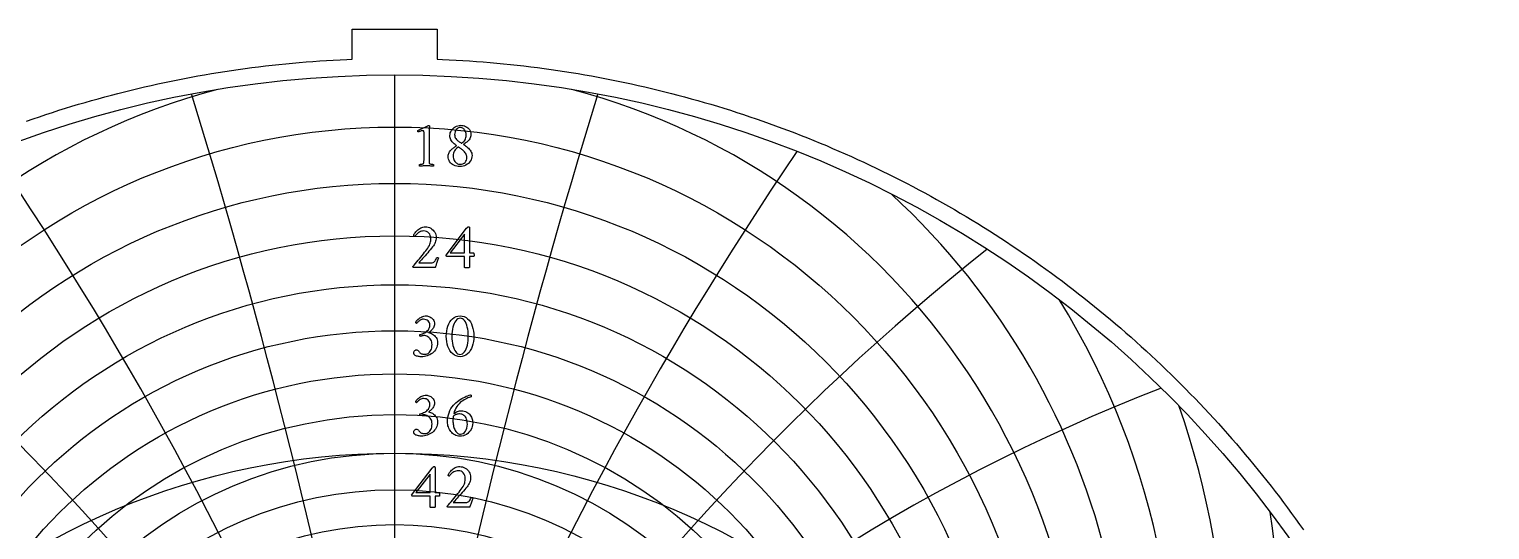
# Model space of a CAD drawing. Header units: millimetres. Extents: x -96 to 96, y -96 to 98.
# Drawn here: x -31.5 to 94.5, y 55.3 to 98.4 of the extents above; entities that cross this region are included whole.
import ezdxf

# ---------------------------------------------------------------- set-up
doc = ezdxf.new("R2010")
doc.units = ezdxf.units.MM
for name, color, linetype in [('CUT_OUTER', 1, 'Continuous'), ('ENGRAVE', 7, 'Continuous'), ('ENGRAVE_FINE', 8, 'Continuous'), ('TEXT', 5, 'Continuous')]:
    doc.layers.add(name, color=color, linetype=linetype)

msp = doc.modelspace()

# ---------------------------------------------------------------- linework, layer by layer
at = {"layer": 'CUT_OUTER'}
msp.add_lwpolyline([(-31.7614, 90.5142), (-31.2054, 90.7074), (-30.6482, 90.8971), (-30.0899, 91.0835), (-29.5305, 91.2664), (-28.9699, 91.4459), (-28.4083, 91.6219), (-27.8456, 91.7945), (-27.2818, 91.9636), (-26.717, 92.1293), (-26.1512, 92.2915), (-25.5844, 92.4502), (-25.0167, 92.6055), (-24.448, 92.7572), (-23.8784, 92.9055), (-23.3079, 93.0502), (-22.7365, 93.1915), (-22.1642, 93.3293), (-21.5912, 93.4635), (-21.0173, 93.5942), (-20.4426, 93.7214), (-19.8672, 93.8451), (-19.291, 93.9652), (-18.714, 94.0818), (-18.1364, 94.1949), (-17.5581, 94.3044), (-16.9791, 94.4104), (-16.3995, 94.5128), (-15.8193, 94.6116), (-15.2385, 94.7069), (-14.6571, 94.7986), (-14.0751, 94.8868), (-13.4926, 94.9713), (-12.9097, 95.0523), (-12.3262, 95.1298), (-11.7422, 95.2036), (-11.1579, 95.2739), (-10.5731, 95.3405), (-9.9879, 95.4036), (-9.4023, 95.4631), (-8.8164, 95.519), (-8.2301, 95.5713), (-7.6435, 95.62), (-7.0567, 95.6651), (-6.4696, 95.7066), (-5.8822, 95.7445), (-5.2946, 95.7788), (-4.7068, 95.8095), (-4.1189, 95.8365), (-3.675, 95.8542), (-3.675, 98.445), (3.675, 98.445), (3.675, 95.8542), (4.1189, 95.8365), (4.7068, 95.8095), (5.2946, 95.7788), (5.8822, 95.7445), (6.4696, 95.7066), (7.0567, 95.6651), (7.6435, 95.62), (8.2301, 95.5713), (8.8164, 95.519), (9.4023, 95.4631), (9.9879, 95.4036), (10.5731, 95.3405), (11.1579, 95.2739), (11.7422, 95.2036), (12.3262, 95.1298), (12.9097, 95.0523), (13.4926, 94.9713), (14.0751, 94.8868), (14.6571, 94.7986), (15.2385, 94.7069), (15.8193, 94.6116), (16.3995, 94.5128), (16.9791, 94.4104), (17.5581, 94.3044), (18.1364, 94.1949), (18.714, 94.0818), (19.291, 93.9652), (19.8672, 93.8451), (20.4426, 93.7214), (21.0173, 93.5942), (21.5912, 93.4635), (22.1642, 93.3293), (22.7365, 93.1915), (23.3079, 93.0502), (23.8784, 92.9055), (24.448, 92.7572), (25.0167, 92.6055), (25.5844, 92.4502), (26.1512, 92.2915), (26.717, 92.1293), (27.2818, 91.9636), (27.8456, 91.7945), (28.4083, 91.6219), (28.9699, 91.4459), (29.5305, 91.2664), (30.0899, 91.0835), (30.6482, 90.8971), (31.2054, 90.7074), (31.7614, 90.5142), (32.3162, 90.3176), (32.8697, 90.1176), (33.4221, 89.9142), (33.9731, 89.7075), (34.5229, 89.4973), (35.0714, 89.2838), (35.6186, 89.0669), (36.1644, 88.8467), (36.7089, 88.6231), (37.252, 88.3962), (37.7937, 88.166), (38.334, 87.9324), (38.8728, 87.6956), (39.4101, 87.4554), (39.946, 87.2119), (40.4804, 86.9652), (41.0132, 86.7152), (41.5445, 86.4619), (42.0743, 86.2053), (42.6024, 85.9456), (43.129, 85.6825), (43.6539, 85.4163), (44.1772, 85.1468), (44.6988, 84.8742), (45.2187, 84.5983), (45.737, 84.3192), (46.2535, 84.037), (46.7682, 83.7516), (47.2813, 83.4631), (47.7925, 83.1714), (48.3019, 82.8766), (48.8095, 82.5787), (49.3153, 82.2776), (49.8192, 81.9735), (50.3213, 81.6662), (50.8214, 81.3559), (51.3196, 81.0426), (51.8159, 80.7262), (52.3103, 80.4067), (52.8027, 80.0842), (53.2931, 79.7587), (53.7815, 79.4302), (54.2678, 79.0987), (54.7521, 78.7643), (55.2344, 78.4268), (55.7146, 78.0864), (56.1927, 77.7431), (56.6686, 77.3969), (57.1425, 77.0477), (57.6141, 76.6956), (58.0836, 76.3407), (58.551, 75.9828), (59.0161, 75.6221), (59.479, 75.2586), (59.9396, 74.8922), (60.398, 74.523), (60.8542, 74.151), (61.308, 73.7762), (61.7595, 73.3987), (62.2087, 73.0183), (62.6556, 72.6353), (63.1001, 72.2494), (63.5422, 71.8609), (63.982, 71.4697), (64.4193, 71.0757), (64.8542, 70.6791), (65.2867, 70.2799), (65.7167, 69.8779), (66.1442, 69.4734), (66.5692, 69.0662), (66.9917, 68.6565), (67.4117, 68.2441), (67.8292, 67.8292), (68.2441, 67.4117), (68.6565, 66.9917), (69.0662, 66.5692), (69.4734, 66.1442), (69.8779, 65.7167), (70.2799, 65.2867), (70.6791, 64.8542), (71.0757, 64.4193), (71.4697, 63.982), (71.8609, 63.5422), (72.2494, 63.1001), (72.6353, 62.6556), (73.0183, 62.2087), (73.3987, 61.7595), (73.7762, 61.308), (74.151, 60.8542), (74.523, 60.398), (74.8922, 59.9396), (75.2586, 59.479), (75.6221, 59.0161), (75.9828, 58.551), (76.3407, 58.0836), (76.6956, 57.6141), (77.0477, 57.1425), (77.3969, 56.6686), (77.7431, 56.1927), (78.0864, 55.7146), (78.4268, 55.2344)], dxfattribs=at)
at = {"layer": 'ENGRAVE'}
msp.add_lwpolyline([(0, -94.5), (0, 94.5)], dxfattribs=at)
for centre, radius in [((0, 0), 94.5), ((0, 34.0498), 55.9551), ((0, 27.7763), 40.9248), ((0, 0), 61.8587)]:
    msp.add_circle(centre, radius, dxfattribs=at)
msp.add_arc((0, 44.943), 76.4616, 171.093987, 8.906013, dxfattribs=at)
at = {"layer": 'ENGRAVE_FINE'}
for centre, radius in [((0, 32.521), 52.6202), ((0, 31.1462), 49.4696), ((0, 29.9071), 46.4821), ((0, 28.7881), 43.6391), ((0, 26.8603), 38.3251), ((0, 26.0306), 35.8281), ((0, 25.2789), 33.4228), ((0, 24.5981), 31.0997)]:
    msp.add_circle(centre, radius, dxfattribs=at)
for centre, radius, start, end in [((0, 35.7544), 59.4997, 104.901129, 75.098871), ((-596.8474, -85.1412), 606.0548, 5.1048486, 17.0800138), ((-596.8474, -85.1412), 606.0548, 5.1048486, 17.0800138), ((596.8474, -85.1412), 606.0548, 162.9199862, 174.8951514), ((596.8474, -85.1412), 606.0548, 162.9199862, 174.8951514), ((-289.1454, -85.1412), 307.7021, 10.267692, 34.218624), ((-289.1454, -85.1412), 307.7021, 10.267692, 34.218624), ((289.1454, -85.1412), 307.7021, 145.781376, 169.732308), ((289.1454, -85.1412), 307.7021, 145.781376, 169.732308), ((0, 37.6608), 63.2835, 132.62778, 47.37222), ((-182.2816, -85.1412), 210.4806, 15.548702, 51.45419), ((-182.2816, -85.1412), 210.4806, 15.548702, 51.45419), ((182.2816, -85.1412), 210.4806, 128.54581, 164.451298), ((182.2816, -85.1412), 210.4806, 128.54581, 164.451298), ((0, 39.8006), 67.3418, 148.369607, 31.630393), ((-125.4205, -85.1412), 163.7248, 21.012524, 68.778271), ((-125.4205, -85.1412), 163.7248, 21.012524, 68.778271), ((125.4205, -85.1412), 163.7248, 111.221729, 158.987476), ((125.4205, -85.1412), 163.7248, 111.221729, 158.987476), ((0, 42.2122), 71.7173, 160.6615, 19.3385)]:
    msp.add_arc(centre, radius, start, end, dxfattribs=at)
at = {"layer": 'TEXT'}
for points in [[(2.5317, 87.2742), (2.5317, 89.4818), (2.5301, 89.5359), (2.5254, 89.581), (2.5175, 89.6169), (2.5065, 89.6438), (2.4917, 89.6634), (2.4723, 89.6774), (2.4484, 89.6857), (2.4199, 89.6885), (2.385, 89.6859), (2.3417, 89.6781), (2.29, 89.665), (2.2299, 89.6466), (2.1695, 89.6265), (2.1167, 89.6082), (2.0717, 89.5916), (2.0343, 89.5768), (2.0123, 89.5974), (1.9966, 89.6201), (1.9871, 89.6449), (1.984, 89.6718), (1.984, 89.6721), (1.984, 89.6732), (1.984, 89.6749), (1.984, 89.6774), (1.9847, 89.6875), (1.9868, 89.6955), (1.9903, 89.7015), (1.9952, 89.7053), (2.1064, 89.7558), (2.2166, 89.8066), (2.3258, 89.8578), (2.4339, 89.9093), (2.5369, 89.9587), (2.6309, 90.0036), (2.7158, 90.0439), (2.7916, 90.0798), (2.8543, 90.1091), (2.8998, 90.13), (2.9283, 90.1426), (2.9397, 90.1468), (2.9508, 90.1468), (2.9638, 90.1447), (2.9746, 90.1384), (2.9833, 90.128), (2.99, 90.1133), (2.9952, 90.0972), (2.9997, 90.0825), (3.0036, 90.0693), (3.0067, 90.0574), (3.0053, 90.0488), (3.0011, 90.0232), (2.9942, 89.9804), (2.9844, 89.9205), (2.9746, 89.8449), (2.9676, 89.7549), (2.9634, 89.6506), (2.962, 89.5321), (2.962, 87.2742), (2.9622, 87.2138), (2.9627, 87.1555), (2.9636, 87.0992), (2.9648, 87.0451), (2.9674, 86.9944), (2.9725, 86.9487), (2.98, 86.9078), (2.99, 86.8718), (2.9994, 86.8582), (3.0165, 86.8453), (3.0413, 86.8331), (3.0738, 86.8215), (3.1106, 86.8112), (3.1485, 86.8027), (3.1875, 86.7959), (3.2275, 86.7908), (3.265, 86.7871), (3.2966, 86.7845), (3.3223, 86.7829), (3.342, 86.7824), (3.3496, 86.7691), (3.3553, 86.7517), (3.3593, 86.73), (3.3616, 86.7042), (3.3614, 86.6783), (3.3581, 86.6567), (3.3517, 86.6392), (3.342, 86.6259), (3.26, 86.6313), (3.1814, 86.6364), (3.1063, 86.6411), (3.0347, 86.6455), (2.9634, 86.6492), (2.8894, 86.6518), (2.8125, 86.6533), (2.7329, 86.6539), (2.6564, 86.6533), (2.5834, 86.6518), (2.5139, 86.6492), (2.4479, 86.6455), (2.3811, 86.6411), (2.3095, 86.6364), (2.233, 86.6313), (2.1517, 86.6259), (2.142, 86.6392), (2.1356, 86.6567), (2.1323, 86.6783), (2.1321, 86.7042), (2.1344, 86.73), (2.1384, 86.7517), (2.1441, 86.7691), (2.1517, 86.7824), (2.1714, 86.7829), (2.1971, 86.7845), (2.2287, 86.7871), (2.2662, 86.7908), (2.3062, 86.7959), (2.3452, 86.8027), (2.3831, 86.8112), (2.4199, 86.8215), (2.452, 86.8331), (2.4758, 86.8453), (2.4912, 86.8582), (2.4982, 86.8718), (2.5083, 86.9078), (2.5163, 86.9487), (2.5223, 86.9944), (2.5261, 87.0451), (2.5285, 87.0992), (2.5303, 87.1555), (2.5313, 87.2138), (2.5317, 87.2742)], [(5.6725, 90.1524), (5.7929, 90.1465), (5.908, 90.1287), (6.0178, 90.099), (6.1224, 90.0574), (6.2194, 90.0047), (6.3062, 89.9414), (6.3828, 89.8677), (6.4494, 89.7835), (6.5032, 89.6892), (6.5416, 89.5852), (6.5646, 89.4713), (6.5723, 89.3476), (6.566, 89.2449), (6.5472, 89.1492), (6.5157, 89.0605), (6.4717, 88.9788), (6.4188, 88.9033), (6.3607, 88.8335), (6.2973, 88.7692), (6.2286, 88.7105), (6.1582, 88.6567), (6.0896, 88.6071), (6.0227, 88.5617), (5.9576, 88.5205), (5.9429, 88.5142), (5.938, 88.5065), (5.9429, 88.4974), (5.9576, 88.487), (6.0412, 88.4388), (6.1245, 88.3836), (6.2075, 88.3214), (6.2901, 88.2522), (6.369, 88.1775), (6.441, 88.0986), (6.506, 88.0154), (6.5639, 87.9281), (6.6116, 87.8376), (6.6457, 87.7451), (6.6661, 87.6504), (6.6729, 87.5537), (6.6638, 87.4202), (6.6366, 87.2938), (6.5912, 87.1743), (6.5276, 87.0618), (6.4492, 86.9586), (6.3593, 86.8669), (6.2578, 86.7868), (6.1448, 86.7181), (6.0238, 86.6631), (5.8982, 86.6238), (5.7681, 86.6003), (5.6334, 86.5924), (5.4893, 86.5994), (5.3533, 86.6203), (5.2253, 86.6553), (5.1053, 86.7042), (4.9958, 86.7656), (4.8992, 86.8383), (4.8155, 86.9221), (4.7448, 87.0171), (4.6886, 87.1216), (4.6484, 87.2337), (4.6243, 87.3535), (4.6163, 87.481), (4.6212, 87.5683), (4.6358, 87.6515), (4.6603, 87.7304), (4.6945, 87.8051), (4.7361, 87.8757), (4.7825, 87.9421), (4.8339, 88.0042), (4.8901, 88.0622), (4.949, 88.116), (5.0082, 88.1656), (5.0677, 88.211), (5.1276, 88.2522), (5.1851, 88.2896), (5.2373, 88.3235), (5.2843, 88.3539), (5.326, 88.3808), (5.3344, 88.3888), (5.3372, 88.3962), (5.3344, 88.4028), (5.326, 88.4087), (5.2689, 88.4459), (5.2094, 88.4905), (5.1474, 88.5423), (5.0829, 88.6015), (5.0197, 88.667), (4.9614, 88.7378), (4.9079, 88.8137), (4.8594, 88.8949), (4.819, 88.9809), (4.7902, 89.071), (4.7729, 89.1653), (4.7672, 89.2638), (4.775, 89.3791), (4.7986, 89.4901), (4.8379, 89.597), (4.8929, 89.6997), (4.9609, 89.7956), (5.0389, 89.8821), (5.1271, 89.9591), (5.2254, 90.0267), (5.3309, 90.0817), (5.4406, 90.121), (5.5545, 90.1445), (5.6725, 90.1524)], [(5.6446, 89.9624), (5.5505, 89.9512), (5.4637, 89.9177), (5.3842, 89.8618), (5.3121, 89.7835), (5.2522, 89.6899), (5.2094, 89.5879), (5.1837, 89.4776), (5.1751, 89.3588), (5.1813, 89.2594), (5.1996, 89.1681), (5.2302, 89.0848), (5.2729, 89.0095), (5.3241, 88.9416), (5.3798, 88.8803), (5.4401, 88.8256), (5.5049, 88.7776), (5.5698, 88.7346), (5.6306, 88.6951), (5.6872, 88.6592), (5.7396, 88.6267), (5.7459, 88.6242), (5.7536, 88.6225), (5.7627, 88.6214), (5.7731, 88.6211), (5.7756, 88.6211), (5.7773, 88.6211), (5.7784, 88.6211), (5.7787, 88.6211), (5.7868, 88.6214), (5.7941, 88.6225), (5.8007, 88.6242), (5.8067, 88.6267), (5.8863, 88.6861), (5.9576, 88.7524), (6.0204, 88.8258), (6.0749, 88.9061), (6.1189, 88.9934), (6.1504, 89.0878), (6.1692, 89.1891), (6.1755, 89.2973), (6.1715, 89.3777), (6.1595, 89.4566), (6.1394, 89.5342), (6.1113, 89.6103), (6.0758, 89.6826), (6.0337, 89.7486), (5.985, 89.8083), (5.9296, 89.8618), (5.8678, 89.9058), (5.7997, 89.9372), (5.7253, 89.9561), (5.6446, 89.9624)], [(5.6446, 86.788), (5.7719, 86.7985), (5.8856, 86.8299), (5.9857, 86.8823), (6.0721, 86.9557), (6.1418, 87.0461), (6.1916, 87.1499), (6.2215, 87.2669), (6.2314, 87.3972), (6.2255, 87.4798), (6.2077, 87.5599), (6.178, 87.6377), (6.1364, 87.7129), (6.0868, 87.7849), (6.033, 87.8527), (5.975, 87.9162), (5.9129, 87.9756), (5.8496, 88.0303), (5.7885, 88.0797), (5.7295, 88.1239), (5.6725, 88.1628), (5.6219, 88.1957), (5.5817, 88.2215), (5.552, 88.2404), (5.5328, 88.2522), (5.5223, 88.2571), (5.5133, 88.2606), (5.5056, 88.2627), (5.4993, 88.2634), (5.4916, 88.2631), (5.4853, 88.262), (5.4804, 88.2603), (5.4769, 88.2578), (5.3727, 88.1855), (5.2834, 88.1083), (5.2092, 88.0263), (5.15, 87.9393), (5.1048, 87.8446), (5.0725, 87.7395), (5.0531, 87.6239), (5.0466, 87.4978), (5.0522, 87.39), (5.069, 87.2903), (5.0969, 87.1986), (5.136, 87.1149), (5.1837, 87.04), (5.2373, 86.9745), (5.2969, 86.9185), (5.3624, 86.8718), (5.4314, 86.8352), (5.5014, 86.809), (5.5725, 86.7932), (5.6446, 86.788)], [(3.7947, 78.7066), (3.7664, 78.6372), (3.7374, 78.5634), (3.7078, 78.485), (3.6774, 78.402), (3.6473, 78.3183), (3.6187, 78.2378), (3.5914, 78.1605), (3.5656, 78.0862), (3.5425, 78.0195), (3.5237, 77.9647), (3.509, 77.9217), (3.4985, 77.8906), (1.6095, 77.8906), (1.601, 77.8971), (1.5921, 77.9053), (1.5828, 77.9153), (1.5732, 77.927), (1.5647, 77.939), (1.5586, 77.95), (1.5549, 77.96), (1.5537, 77.9689), (1.6689, 78.0988), (1.7856, 78.2315), (1.9037, 78.3671), (2.0231, 78.5054), (2.1419, 78.6448), (2.2578, 78.7834), (2.371, 78.9214), (2.4814, 79.0587), (2.5865, 79.1928), (2.684, 79.3213), (2.7737, 79.4443), (2.8558, 79.5617), (2.9322, 79.6808), (2.9935, 79.7922), (3.0397, 79.8959), (3.071, 79.992), (3.0918, 80.0852), (3.1066, 80.1806), (3.1155, 80.2781), (3.1185, 80.3776), (3.1078, 80.5117), (3.0759, 80.6347), (3.0226, 80.7465), (2.948, 80.8471), (2.8571, 80.9302), (2.7545, 80.9896), (2.6405, 81.0252), (2.5149, 81.0371), (2.4094, 81.0311), (2.3109, 81.0133), (2.2194, 80.9836), (2.1349, 80.9421), (2.0577, 80.8935), (1.9882, 80.8429), (1.9264, 80.7901), (1.8722, 80.7353), (1.8261, 80.6829), (1.7884, 80.6375), (1.759, 80.5991), (1.7381, 80.5676), (1.7211, 80.5699), (1.7039, 80.5767), (1.6862, 80.5881), (1.6682, 80.604), (1.6523, 80.6209), (1.641, 80.6354), (1.6342, 80.6474), (1.6319, 80.657), (1.644, 80.6866), (1.6633, 80.7248), (1.6901, 80.7718), (1.7241, 80.8275), (1.7655, 80.8883), (1.8142, 80.9505), (1.8703, 81.014), (1.9337, 81.079), (2.0034, 81.1422), (2.0783, 81.2005), (2.1585, 81.254), (2.2439, 81.3025), (2.3345, 81.3429), (2.4304, 81.3717), (2.5315, 81.389), (2.6379, 81.3948), (2.7662, 81.3865), (2.8887, 81.3619), (3.0052, 81.3209), (3.1157, 81.2634), (3.2177, 81.193), (3.3085, 81.1132), (3.3882, 81.024), (3.4566, 80.9253), (3.5116, 80.8202), (3.5509, 80.7115), (3.5745, 80.5994), (3.5824, 80.4838), (3.5771, 80.3682), (3.5614, 80.2561), (3.5352, 80.1474), (3.4985, 80.0423), (3.4528, 79.9406), (3.3993, 79.8425), (3.3382, 79.7478), (3.2694, 79.6567), (3.1718, 79.5374), (3.0689, 79.4143), (2.9608, 79.2873), (2.8474, 79.1565), (2.7331, 79.0258), (2.6218, 78.8994), (2.5137, 78.7771), (2.4087, 78.6591), (2.3106, 78.5489), (2.2229, 78.4502), (2.1457, 78.3631), (2.079, 78.2874), (3.1632, 78.2874), (3.2406, 78.2939), (3.3106, 78.3133), (3.3733, 78.3456), (3.4287, 78.3908), (3.4795, 78.4493), (3.5286, 78.5215), (3.5759, 78.6072), (3.6215, 78.7066), (3.6295, 78.7213), (3.6424, 78.7317), (3.6603, 78.738), (3.683, 78.7401), (3.6927, 78.7394), (3.7053, 78.7373), (3.7207, 78.7338), (3.7388, 78.7289), (3.757, 78.7233), (3.7724, 78.7178), (3.785, 78.7122), (3.7947, 78.7066)], [(6.3711, 81.4059), (6.3919, 81.4038), (6.4096, 81.3975), (6.424, 81.3871), (6.4354, 81.3724), (6.444, 81.3556), (6.4501, 81.3389), (6.4537, 81.3221), (6.455, 81.3053), (6.455, 79.1537), (6.7791, 79.1537), (6.7927, 79.1495), (6.8057, 79.1369), (6.8179, 79.116), (6.8294, 79.0866), (6.8392, 79.0517), (6.8462, 79.014), (6.8504, 78.9734), (6.8518, 78.9301), (6.8507, 78.9015), (6.8476, 78.877), (6.8423, 78.8568), (6.835, 78.8407), (6.455, 78.8407), (6.455, 77.885), (6.4527, 77.8842), (6.4459, 77.8816), (6.4345, 77.8772), (6.4186, 77.8711), (6.3926, 77.865), (6.3509, 77.8606), (6.2934, 77.858), (6.2202, 77.8571), (6.1347, 77.8599), (6.0735, 77.8683), (6.0369, 77.8822), (6.0246, 77.9018), (6.0246, 78.8407), (4.4877, 78.8407), (4.4746, 78.85), (4.4633, 78.861), (4.4537, 78.8737), (4.4458, 78.8882), (4.4397, 78.9031), (4.4353, 78.9169), (4.4327, 78.9296), (4.4318, 78.9413), (6.2091, 81.2662), (6.2244, 81.2842), (6.2426, 81.3046), (6.2635, 81.3275), (6.2873, 81.3528), (6.3114, 81.3761), (6.3334, 81.3927), (6.3533, 81.4026), (6.3711, 81.4059)], [(6.0246, 80.7521), (4.8007, 79.1537), (6.0246, 79.1537)], [(2.7217, 73.7067), (2.7933, 73.7016), (2.8684, 73.6864), (2.947, 73.6611), (3.0291, 73.6256), (3.1099, 73.5804), (3.1849, 73.5257), (3.2539, 73.4616), (3.3169, 73.3881), (3.3695, 73.3057), (3.407, 73.2149), (3.4295, 73.1157), (3.4371, 73.0081), (3.4316, 72.9232), (3.4154, 72.8418), (3.3883, 72.7639), (3.3504, 72.6895), (3.305, 72.6193), (3.2554, 72.554), (3.2016, 72.4936), (3.1436, 72.438), (3.0851, 72.3877), (3.0298, 72.343), (2.9776, 72.3039), (2.9285, 72.2704), (3.0081, 72.254), (3.0906, 72.2271), (3.1758, 72.1897), (3.2638, 72.1418), (3.3499, 72.0837), (3.4294, 72.0154), (3.5022, 71.937), (3.5684, 71.8484), (3.6234, 71.7497), (3.6627, 71.6409), (3.6863, 71.522), (3.6941, 71.3929), (3.6866, 71.2565), (3.6641, 71.1268), (3.6265, 71.0037), (3.574, 70.8872), (3.509, 70.7782), (3.4343, 70.6776), (3.3497, 70.5854), (3.2554, 70.5015), (3.1533, 70.4266), (3.0451, 70.3611), (2.9311, 70.3051), (2.8111, 70.2584), (2.6875, 70.2218), (2.5624, 70.1956), (2.436, 70.1798), (2.3081, 70.1746), (2.2517, 70.1765), (2.1887, 70.1823), (2.119, 70.1919), (2.0427, 70.2053), (1.965, 70.223), (1.8911, 70.2452), (1.821, 70.2719), (1.7549, 70.3031), (1.7423, 70.3143), (1.7269, 70.3311), (1.7087, 70.3534), (1.6878, 70.3814), (1.6682, 70.4125), (1.6543, 70.4443), (1.6459, 70.4767), (1.6431, 70.5099), (1.6474, 70.5658), (1.6605, 70.6161), (1.6824, 70.6608), (1.7129, 70.6999), (1.7491, 70.7317), (1.7877, 70.7544), (1.8287, 70.7681), (1.8722, 70.7726), (1.9251, 70.7672), (1.9721, 70.7509), (2.0132, 70.7239), (2.0483, 70.686), (2.0806, 70.6439), (2.1132, 70.6042), (2.1462, 70.567), (2.1796, 70.5323), (2.2206, 70.4961), (2.2655, 70.4659), (2.3142, 70.4416), (2.3668, 70.4233), (2.4211, 70.4099), (2.4751, 70.4002), (2.5287, 70.3945), (2.582, 70.3926), (2.6548, 70.3976), (2.728, 70.4128), (2.8015, 70.4381), (2.8754, 70.4736), (2.9465, 70.5208), (3.0116, 70.5812), (3.0708, 70.6549), (3.1241, 70.7419), (3.1681, 70.8433), (3.1995, 70.9605), (3.2184, 71.0934), (3.2247, 71.242), (3.2184, 71.3505), (3.1995, 71.4523), (3.1681, 71.5475), (3.1241, 71.636), (3.0701, 71.7169), (3.0088, 71.789), (2.9402, 71.8524), (2.8642, 71.9071), (2.7834, 71.9511), (2.7, 71.9825), (2.6143, 72.0014), (2.5261, 72.0077), (2.4812, 72.006), (2.436, 72.0007), (2.3904, 71.992), (2.3445, 71.9798), (2.301, 71.9668), (2.2627, 71.956), (2.2297, 71.9473), (2.202, 71.9406), (2.1873, 71.964), (2.1768, 71.9895), (2.1705, 72.0171), (2.1684, 72.0468), (2.1691, 72.065), (2.1712, 72.0804), (2.1747, 72.0929), (2.1796, 72.1027), (2.2872, 72.131), (2.392, 72.1656), (2.494, 72.2064), (2.5932, 72.2536), (2.6862, 72.3076), (2.7699, 72.3689), (2.8441, 72.4375), (2.9089, 72.5135), (2.9615, 72.5978), (2.999, 72.6916), (3.0216, 72.7948), (3.0291, 72.9075), (3.0196, 73.0119), (2.9914, 73.1073), (2.9442, 73.1936), (2.8782, 73.2707), (2.7975, 73.3343), (2.7063, 73.3797), (2.6047, 73.407), (2.4926, 73.4161), (2.4087, 73.411), (2.3305, 73.3958), (2.2578, 73.3705), (2.1908, 73.335), (2.1298, 73.2941), (2.0755, 73.2526), (2.0278, 73.2103), (1.9868, 73.1674), (1.952, 73.1281), (1.9232, 73.0968), (1.9003, 73.0736), (1.8834, 73.0584), (1.8722, 73.0608), (1.861, 73.0682), (1.8499, 73.0804), (1.8387, 73.0975), (1.8289, 73.1171), (1.8219, 73.1366), (1.8177, 73.1562), (1.8163, 73.1757), (1.8612, 73.2395), (1.912, 73.3022), (1.9688, 73.3638), (2.0315, 73.4244), (2.0998, 73.4821), (2.1733, 73.5348), (2.2521, 73.5827), (2.3361, 73.6256), (2.4252, 73.6611), (2.5191, 73.6864), (2.618, 73.7016), (2.7217, 73.7067)], [(5.6446, 73.7011), (5.8299, 73.6861), (6.0002, 73.641), (6.1554, 73.5659), (6.2957, 73.4608), (6.4204, 73.3307), (6.529, 73.1806), (6.6216, 73.0107), (6.6981, 72.8209), (6.758, 72.6163), (6.8008, 72.4024), (6.8264, 72.179), (6.835, 71.9462), (6.8263, 71.7134), (6.8001, 71.49), (6.7564, 71.2761), (6.6953, 71.0716), (6.6176, 70.8816), (6.5241, 70.7111), (6.415, 70.5602), (6.2901, 70.4289), (6.1502, 70.3225), (5.996, 70.2466), (5.8275, 70.201), (5.6446, 70.1858), (5.4665, 70.201), (5.3009, 70.2466), (5.1479, 70.3225), (5.0075, 70.4289), (4.8812, 70.5602), (4.7707, 70.7111), (4.6758, 70.8816), (4.5967, 71.0716), (4.5344, 71.2761), (4.4898, 71.49), (4.4631, 71.7134), (4.4542, 71.9462), (4.4629, 72.179), (4.4891, 72.4024), (4.5328, 72.6163), (4.5939, 72.8209), (4.6718, 73.0107), (4.7658, 73.1806), (4.8758, 73.3307), (5.0019, 73.4608), (5.1427, 73.5659), (5.2967, 73.641), (5.464, 73.6861), (5.6446, 73.7011)], [(5.6725, 73.4999), (5.562, 73.4868), (5.4595, 73.4475), (5.365, 73.382), (5.2785, 73.2903), (5.2008, 73.1766), (5.1325, 73.0451), (5.0737, 72.8958), (5.0243, 72.7286), (4.9851, 72.5477), (4.9572, 72.357), (4.9404, 72.1565), (4.9348, 71.9462), (4.9404, 71.7382), (4.9572, 71.5389), (4.9851, 71.3484), (5.0243, 71.1666), (5.073, 70.9981), (5.1297, 70.8473), (5.1945, 70.7144), (5.2674, 70.5993), (5.3472, 70.5064), (5.4329, 70.4401), (5.5246, 70.4002), (5.6222, 70.387), (5.74, 70.4006), (5.8472, 70.4415), (5.9439, 70.5096), (6.0302, 70.6049), (6.1062, 70.723), (6.172, 70.8592), (6.2277, 71.0136), (6.2733, 71.1862), (6.3088, 71.3716), (6.3341, 71.5648), (6.3493, 71.7656), (6.3544, 71.9742), (6.3489, 72.1839), (6.3327, 72.3828), (6.3056, 72.5709), (6.2677, 72.7482), (6.2202, 72.9113), (6.1643, 73.057), (6.1001, 73.1852), (6.0274, 73.2959), (5.9476, 73.3851), (5.8619, 73.4489), (5.7702, 73.4871), (5.6725, 73.4999)], [(2.7217, 66.8643), (2.7933, 66.8593), (2.8684, 66.8441), (2.947, 66.8187), (3.0291, 66.7833), (3.1099, 66.7381), (3.1849, 66.6834), (3.2539, 66.6193), (3.3169, 66.5458), (3.3695, 66.4633), (3.407, 66.3725), (3.4295, 66.2733), (3.4371, 66.1657), (3.4316, 66.0809), (3.4154, 65.9995), (3.3883, 65.9216), (3.3504, 65.8472), (3.305, 65.777), (3.2554, 65.7116), (3.2016, 65.6512), (3.1436, 65.5957), (3.0851, 65.5454), (3.0298, 65.5007), (2.9776, 65.4616), (2.9285, 65.428), (3.0081, 65.4116), (3.0906, 65.3847), (3.1758, 65.3473), (3.2638, 65.2995), (3.3499, 65.2413), (3.4294, 65.173), (3.5022, 65.0946), (3.5684, 65.0061), (3.6234, 64.9074), (3.6627, 64.7986), (3.6863, 64.6797), (3.6941, 64.5506), (3.6866, 64.4142), (3.6641, 64.2844), (3.6265, 64.1613), (3.574, 64.0448), (3.509, 63.9358), (3.4343, 63.8352), (3.3497, 63.743), (3.2554, 63.6592), (3.1533, 63.5843), (3.0451, 63.5188), (2.9311, 63.4627), (2.8111, 63.4161), (2.6875, 63.3794), (2.5624, 63.3532), (2.436, 63.3375), (2.3081, 63.3323), (2.2517, 63.3342), (2.1887, 63.3399), (2.119, 63.3495), (2.0427, 63.363), (1.965, 63.3806), (1.8911, 63.4028), (1.821, 63.4295), (1.7549, 63.4608), (1.7423, 63.472), (1.7269, 63.4887), (1.7087, 63.5111), (1.6878, 63.539), (1.6682, 63.5701), (1.6543, 63.6019), (1.6459, 63.6344), (1.6431, 63.6676), (1.6474, 63.7235), (1.6605, 63.7738), (1.6824, 63.8185), (1.7129, 63.8576), (1.7491, 63.8894), (1.7877, 63.9121), (1.8287, 63.9257), (1.8722, 63.9302), (1.9251, 63.9248), (1.9721, 63.9086), (2.0132, 63.8815), (2.0483, 63.8436), (2.0806, 63.8015), (2.1132, 63.7619), (2.1462, 63.7247), (2.1796, 63.6899), (2.2206, 63.6538), (2.2655, 63.6236), (2.3142, 63.5993), (2.3668, 63.581), (2.4211, 63.5675), (2.4751, 63.5579), (2.5287, 63.5521), (2.582, 63.5502), (2.6548, 63.5553), (2.728, 63.5705), (2.8015, 63.5958), (2.8754, 63.6313), (2.9465, 63.6784), (3.0116, 63.7388), (3.0708, 63.8125), (3.1241, 63.8995), (3.1681, 64.001), (3.1995, 64.1182), (3.2184, 64.2511), (3.2247, 64.3997), (3.2184, 64.5082), (3.1995, 64.61), (3.1681, 64.7052), (3.1241, 64.7937), (3.0701, 64.8746), (3.0088, 64.9467), (2.9402, 65.0101), (2.8642, 65.0648), (2.7834, 65.1088), (2.7, 65.1402), (2.6143, 65.1591), (2.5261, 65.1654), (2.4812, 65.1636), (2.436, 65.1584), (2.3904, 65.1496), (2.3445, 65.1374), (2.301, 65.1245), (2.2627, 65.1137), (2.2297, 65.1049), (2.202, 65.0983), (2.1873, 65.1217), (2.1768, 65.1472), (2.1705, 65.1748), (2.1684, 65.2045), (2.1691, 65.2226), (2.1712, 65.238), (2.1747, 65.2506), (2.1796, 65.2604), (2.2872, 65.2887), (2.392, 65.3232), (2.494, 65.3641), (2.5932, 65.4113), (2.6862, 65.4652), (2.7699, 65.5265), (2.8441, 65.5952), (2.9089, 65.6711), (2.9615, 65.7555), (2.999, 65.8493), (3.0216, 65.9525), (3.0291, 66.0651), (3.0196, 66.1696), (2.9914, 66.2649), (2.9442, 66.3512), (2.8782, 66.4284), (2.7975, 66.492), (2.7063, 66.5374), (2.6047, 66.5646), (2.4926, 66.5737), (2.4087, 66.5686), (2.3305, 66.5534), (2.2578, 66.5281), (2.1908, 66.4927), (2.1298, 66.4518), (2.0755, 66.4102), (2.0278, 66.368), (1.9868, 66.325), (1.952, 66.2857), (1.9232, 66.2545), (1.9003, 66.2312), (1.8834, 66.216), (1.8722, 66.2185), (1.861, 66.2258), (1.8499, 66.238), (1.8387, 66.2552), (1.8289, 66.2747), (1.8219, 66.2943), (1.8177, 66.3138), (1.8163, 66.3334), (1.8612, 66.3971), (1.912, 66.4598), (1.9688, 66.5215), (2.0315, 66.5821), (2.0998, 66.6397), (2.1733, 66.6925), (2.2521, 66.7403), (2.3361, 66.7833), (2.4252, 66.8187), (2.5191, 66.8441), (2.618, 66.8593), (2.7217, 66.8643)], [(5.734, 65.5174), (5.8708, 65.5108), (5.996, 65.4909), (6.1097, 65.4577), (6.2119, 65.4113), (6.3034, 65.3545), (6.3851, 65.2904), (6.4571, 65.219), (6.5192, 65.1402), (6.5725, 65.0567), (6.6177, 64.9711), (6.6549, 64.8835), (6.6841, 64.7937), (6.7061, 64.7052), (6.7218, 64.6212), (6.7313, 64.5417), (6.7344, 64.4668), (6.7251, 64.3185), (6.6974, 64.1755), (6.6511, 64.0377), (6.5863, 63.9051), (6.506, 63.7814), (6.413, 63.6704), (6.3076, 63.5719), (6.1895, 63.4859), (6.0611, 63.4163), (5.9247, 63.3665), (5.7803, 63.3366), (5.6278, 63.3267), (5.5078, 63.3335), (5.3938, 63.3539), (5.2857, 63.388), (5.1835, 63.4356), (5.088, 63.4945), (4.9998, 63.5621), (4.9189, 63.6384), (4.8454, 63.7235), (4.7796, 63.8155), (4.7218, 63.9128), (4.672, 64.0153), (4.6302, 64.1231), (4.5972, 64.2333), (4.5737, 64.3431), (4.5595, 64.4526), (4.5548, 64.5618), (4.5632, 64.7686), (4.5883, 64.9697), (4.6302, 65.1654), (4.6889, 65.3554), (4.7637, 65.5367), (4.8538, 65.7061), (4.9593, 65.8636), (5.0801, 66.0092), (5.1816, 66.1133), (5.2904, 66.2132), (5.4066, 66.3089), (5.53, 66.4005), (5.6579, 66.4867), (5.7871, 66.5667), (5.9177, 66.6404), (6.0498, 66.7078), (6.1802, 66.7676), (6.3062, 66.8182), (6.4275, 66.8598), (6.5444, 66.8923), (6.5622, 66.8882), (6.5765, 66.8762), (6.5873, 66.8561), (6.5947, 66.828), (6.5996, 66.7981), (6.6031, 66.7728), (6.6052, 66.752), (6.6059, 66.7358), (6.5163, 66.705), (6.4207, 66.6687), (6.3193, 66.6268), (6.2119, 66.5793), (6.1013, 66.5248), (5.9904, 66.4619), (5.8791, 66.3907), (5.7675, 66.311), (5.6586, 66.2218), (5.5552, 66.1217), (5.4574, 66.0108), (5.3652, 65.8891), (5.281, 65.7551), (5.2073, 65.6076), (5.1441, 65.4464), (5.0913, 65.2715), (5.1661, 65.3269), (5.245, 65.3756), (5.3281, 65.4177), (5.4155, 65.4532), (5.5024, 65.4813), (5.5845, 65.5014), (5.6617, 65.5134), (5.734, 65.5174)], [(5.0466, 65.0312), (5.0414, 64.9862), (5.0368, 64.9404), (5.033, 64.894), (5.0298, 64.8468), (5.0274, 64.7993), (5.0256, 64.7518), (5.0246, 64.7043), (5.0243, 64.6568), (5.0267, 64.5635), (5.034, 64.4682), (5.0463, 64.3707), (5.0634, 64.2712), (5.0856, 64.1723), (5.113, 64.077), (5.1456, 63.9851), (5.1835, 63.8967), (5.2267, 63.8141), (5.275, 63.7395), (5.3287, 63.673), (5.3875, 63.6145), (5.4514, 63.5668), (5.5202, 63.5328), (5.5939, 63.5123), (5.6725, 63.5055), (5.7979, 63.5209), (5.9115, 63.567), (6.0131, 63.6438), (6.1029, 63.7514), (6.1762, 63.882), (6.2286, 64.028), (6.2601, 64.1894), (6.2705, 64.3662), (6.2662, 64.4814), (6.2531, 64.5925), (6.2312, 64.6994), (6.2007, 64.8021), (6.1607, 64.8978), (6.1106, 64.9837), (6.0503, 65.0599), (5.9799, 65.1262), (5.8985, 65.18), (5.8053, 65.2184), (5.7001, 65.2415), (5.5831, 65.2492), (5.5229, 65.2469), (5.4595, 65.2401), (5.3929, 65.2287), (5.3232, 65.2129), (5.2525, 65.1879), (5.1828, 65.1493), (5.1142, 65.0971), (5.0466, 65.0312)], [(3.3979, 60.7146), (3.4187, 60.7125), (3.4364, 60.7062), (3.4509, 60.6958), (3.4622, 60.6811), (3.4708, 60.6643), (3.4769, 60.6476), (3.4805, 60.6308), (3.4818, 60.614), (3.4818, 58.4624), (3.8059, 58.4624), (3.8195, 58.4582), (3.8325, 58.4456), (3.8447, 58.4246), (3.8562, 58.3953), (3.866, 58.3604), (3.873, 58.3227), (3.8772, 58.2821), (3.8786, 58.2388), (3.8775, 58.2102), (3.8744, 58.1857), (3.8691, 58.1655), (3.8618, 58.1494), (3.4818, 58.1494), (3.4818, 57.1937), (3.4795, 57.1929), (3.4727, 57.1902), (3.4613, 57.1859), (3.4454, 57.1798), (3.4194, 57.1736), (3.3777, 57.1693), (3.3202, 57.1667), (3.247, 57.1658), (3.1615, 57.1686), (3.1003, 57.177), (3.0637, 57.1909), (3.0514, 57.2105), (3.0514, 58.1494), (1.5145, 58.1494), (1.5014, 58.1587), (1.4901, 58.1697), (1.4805, 58.1824), (1.4726, 58.1969), (1.4665, 58.2118), (1.4621, 58.2255), (1.4595, 58.2383), (1.4587, 58.25), (3.2359, 60.5749), (3.2512, 60.5929), (3.2694, 60.6133), (3.2904, 60.6362), (3.3141, 60.6615), (3.3382, 60.6848), (3.3602, 60.7013), (3.3801, 60.7113), (3.3979, 60.7146)], [(6.7679, 58.0153), (6.7396, 57.9459), (6.7106, 57.8721), (6.681, 57.7936), (6.6506, 57.7107), (6.6205, 57.627), (6.5919, 57.5465), (6.5646, 57.4692), (6.5388, 57.3949), (6.5157, 57.3282), (6.4969, 57.2734), (6.4822, 57.2304), (6.4717, 57.1993), (4.5827, 57.1993), (4.5742, 57.2058), (4.5653, 57.214), (4.556, 57.2239), (4.5464, 57.2356), (4.5379, 57.2477), (4.5317, 57.2587), (4.5281, 57.2687), (4.5269, 57.2776), (4.6421, 57.4075), (4.7588, 57.5402), (4.8768, 57.6758), (4.9963, 57.8141), (5.1151, 57.9534), (5.231, 58.0921), (5.3442, 58.2301), (5.4546, 58.3674), (5.5597, 58.5015), (5.6572, 58.63), (5.7469, 58.753), (5.829, 58.8703), (5.9053, 58.9895), (5.9666, 59.1009), (6.0129, 59.2046), (6.0442, 59.3007), (6.065, 59.3939), (6.0798, 59.4893), (6.0887, 59.5867), (6.0917, 59.6863), (6.081, 59.8204), (6.0491, 59.9434), (5.9958, 60.0552), (5.9212, 60.1558), (5.8302, 60.2389), (5.7277, 60.2983), (5.6137, 60.3339), (5.4881, 60.3458), (5.3826, 60.3398), (5.2841, 60.322), (5.1926, 60.2923), (5.1081, 60.2508), (5.0309, 60.2022), (4.9614, 60.1516), (4.8996, 60.0988), (4.8454, 60.044), (4.7993, 59.9916), (4.7616, 59.9462), (4.7322, 59.9078), (4.7113, 59.8763), (4.6943, 59.8786), (4.6771, 59.8854), (4.6594, 59.8967), (4.6414, 59.9126), (4.6255, 59.9296), (4.6142, 59.9441), (4.6074, 59.9561), (4.6051, 59.9657), (4.6171, 59.9952), (4.6365, 60.0335), (4.6633, 60.0805), (4.6973, 60.1362), (4.7387, 60.197), (4.7874, 60.2591), (4.8435, 60.3227), (4.9069, 60.3877), (4.9766, 60.4509), (5.0515, 60.5092), (5.1317, 60.5627), (5.2171, 60.6112), (5.3077, 60.6516), (5.4036, 60.6804), (5.5047, 60.6977), (5.6111, 60.7034), (5.7394, 60.6952), (5.8619, 60.6706), (5.9783, 60.6296), (6.0889, 60.5721), (6.1909, 60.5017), (6.2817, 60.4219), (6.3613, 60.3327), (6.4298, 60.234), (6.4848, 60.1289), (6.5241, 60.0202), (6.5477, 59.9081), (6.5556, 59.7925), (6.5503, 59.6769), (6.5346, 59.5647), (6.5084, 59.4561), (6.4717, 59.351), (6.426, 59.2493), (6.3725, 59.1512), (6.3114, 59.0565), (6.2426, 58.9654), (6.145, 58.8461), (6.0421, 58.7229), (5.934, 58.596), (5.8206, 58.4652), (5.7062, 58.3345), (5.595, 58.2081), (5.4869, 58.0858), (5.3819, 57.9678), (5.2838, 57.8576), (5.1961, 57.7589), (5.1189, 57.6717), (5.0522, 57.5961), (6.1364, 57.5961), (6.2138, 57.6026), (6.2838, 57.622), (6.3465, 57.6543), (6.4019, 57.6995), (6.4527, 57.758), (6.5018, 57.8301), (6.5491, 57.9159), (6.5947, 58.0153), (6.6027, 58.0299), (6.6156, 58.0404), (6.6334, 58.0467), (6.6562, 58.0488), (6.6659, 58.0481), (6.6785, 58.046), (6.6939, 58.0425), (6.712, 58.0376), (6.7302, 58.032), (6.7456, 58.0265), (6.7581, 58.0209), (6.7679, 58.0153)], [(3.0514, 60.0607), (1.8275, 58.4624), (3.0514, 58.4624)]]:
    msp.add_lwpolyline(points, close=True, dxfattribs=at)

doc.saveas('drawing.dxf')
